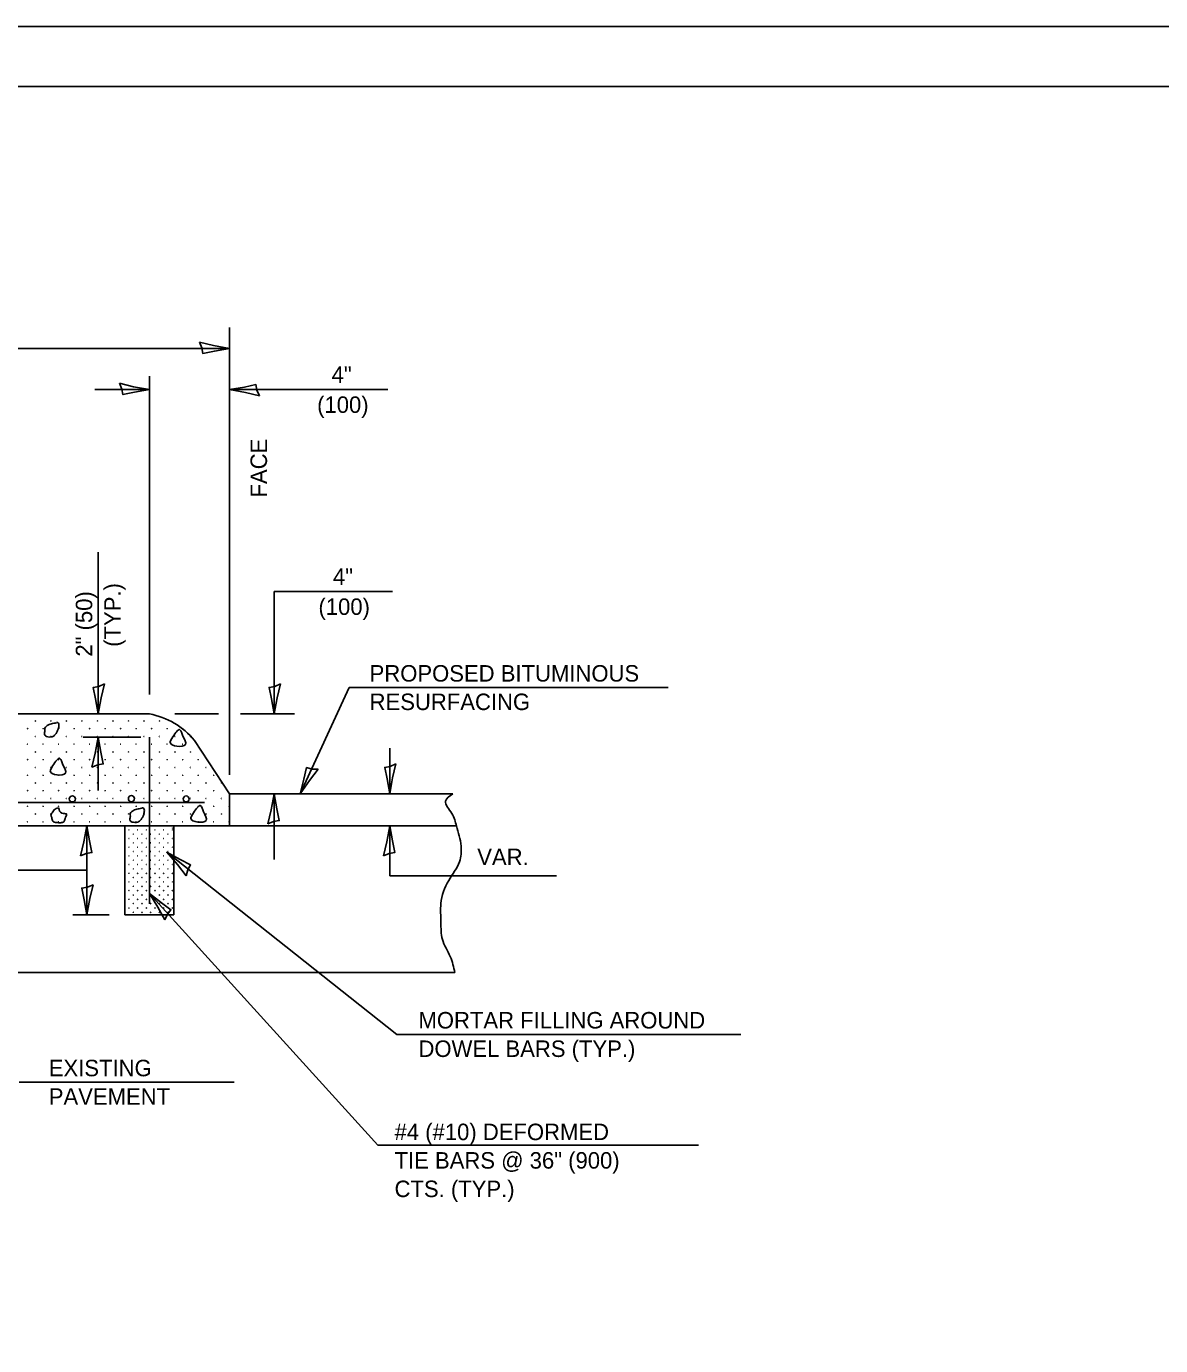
# Model space of a CAD drawing. Extents: x 99619 to 100299, y 99979 to 100419.
# Drawn here: x 99825.8 to 100014.9, y 100199.3 to 100419.3 of the extents above; entities that cross this region are included whole.
import ezdxf

# ---------------------------------------------------------------- set-up
doc = ezdxf.new("R2010")
doc.units = 0
for name, color, linetype in [('Design_PR_Back of Gutter or Curb line', 7, 'Continuous'), ('Design_PR_Roadway Dimensions', 7, 'Continuous'), ('Design_PR_Roadway Notes', 7, 'Continuous'), ('Drainage_PR_Adjustment Items', 7, 'Continuous'), ('Level 11', 7, 'Continuous'), ('Level 27', 7, 'Continuous'), ('Level 29', 7, 'Continuous'), ('Level 43', 7, 'Continuous'), ('Level 45', 7, 'Continuous'), ('Level 49', 7, 'Continuous'), ('Level 54', 7, 'Continuous'), ('ROW_EX_Private Boundary Items', 7, 'Continuous'), ('Sheets_50 Reference Boundary', 7, 'Continuous'), ('Sheets_General Details', 7, 'Continuous'), ('Sheets_Printer Plotting Border', 7, 'Continuous'), ('Stage_Construction Traffic Control', 7, 'Continuous'), ('Topo_EOP', 7, 'Continuous')]:
    doc.layers.add(name, color=color, linetype=linetype)

msp = doc.modelspace()

# ---------------------------------------------------------------- linework, layer by layer
at = {"layer": 'Design_PR_Back of Gutter or Curb line'}
for p, q in [((99719.44, 100304.68), (99846.3, 100304.68)), ((99853.82, 100300.27), (99859.64, 100291.34)), ((99859.64, 100291.34), (99859.64, 100286)), ((99782.87, 100286), (99859.64, 100286))]:
    msp.add_line(p, q, dxfattribs=at)
msp.add_ellipse((99843.93, 100292.01), major_axis=(12.89, 0), ratio=0.999998, start_param=0.695487, end_param=1.385741, dxfattribs=at)
at = {"layer": 'Design_PR_Roadway Notes'}
for p, q in [((99879.59, 100309.07), (99871.42, 100291.34)), ((99879.59, 100309.07), (99932.83, 100309.07)), ((99849.19, 100281.61), (99887.55, 100251.22)), ((99846.3, 100274.75), (99884.4, 100232.77)), ((99887.55, 100251.22), (99944.94, 100251.22)), ((99824.57, 100243.25), (99860.44, 100243.25)), ((99884.4, 100232.77), (99937.86, 100232.77))]:
    msp.add_line(p, q, dxfattribs=at)
for points in [[(99874.46, 100295.44), (99873.42, 100295.47), (99872.52, 100295.72), (99872.07, 100293.79), (99871.42, 100291.34), (99872.98, 100293.56)], [(99852.45, 100277.69), (99852.73, 100278.69), (99853.18, 100279.51), (99851.41, 100280.4), (99849.19, 100281.61), (99850.98, 100279.58)], [(99848.88, 100270.35), (99849.32, 100271.3), (99849.9, 100272.03), (99848.3, 100273.19), (99846.3, 100274.75), (99847.73, 100272.45)]]:
    msp.add_lwpolyline(points, close=True, dxfattribs=at)
at = {"layer": 'Drainage_PR_Adjustment Items'}
for centre in [(99827.29, 100303.51), (99829.87, 100303.51), (99832.46, 100303.51), (99835.04, 100303.51), (99837.63, 100303.51), (99840.22, 100303.51), (99842.8, 100303.51), (99845.39, 100303.51), (99847.98, 100303.51), (99825.99, 100302.21), (99827.29, 100300.92), (99828.58, 100302.21), (99829.87, 100300.92), (99831.16, 100302.21), (99832.46, 100300.92), (99833.75, 100302.21), (99835.04, 100300.92), (99836.34, 100302.21), (99837.63, 100300.92), (99838.92, 100302.21), (99840.22, 100300.92), (99841.51, 100302.21), (99842.8, 100300.92), (99844.1, 100302.21), (99845.39, 100300.92), (99846.68, 100302.21), (99847.98, 100300.92), (99849.27, 100302.21), (99850.56, 100300.92), (99851.86, 100302.21), (99853.15, 100300.92), (99825.99, 100299.63), (99827.29, 100298.33), (99828.58, 100299.63), (99829.87, 100298.33), (99831.16, 100299.63), (99832.46, 100298.33), (99833.75, 100299.63), (99835.04, 100298.33), (99836.34, 100299.63), (99837.63, 100298.33), (99838.92, 100299.63), (99840.22, 100298.33), (99841.51, 100299.63), (99842.8, 100298.33), (99844.1, 100299.63), (99845.39, 100298.33), (99846.68, 100299.63), (99847.98, 100298.33), (99849.27, 100299.63), (99850.56, 100298.33), (99851.86, 100299.63), (99853.15, 100298.33), (99825.99, 100297.04), (99828.58, 100297.04), (99831.16, 100297.04), (99833.75, 100297.04), (99836.34, 100297.04), (99838.92, 100297.04), (99841.51, 100297.04), (99844.1, 100297.04), (99846.68, 100297.04), (99849.27, 100297.04), (99851.86, 100297.04), (99854.44, 100297.04), (99825.99, 100294.45), (99827.29, 100295.75), (99828.58, 100294.45), (99829.87, 100295.75), (99831.16, 100294.45), (99832.46, 100295.75), (99833.75, 100294.45), (99835.04, 100295.75), (99836.34, 100294.45), (99837.63, 100295.75), (99838.92, 100294.45), (99840.22, 100295.75), (99841.51, 100294.45), (99842.8, 100295.75), (99844.1, 100294.45), (99845.39, 100295.75), (99846.68, 100294.45), (99847.98, 100295.75), (99849.27, 100294.45), (99850.56, 100295.75), (99851.86, 100294.45), (99853.15, 100295.75), (99854.44, 100294.45), (99855.73, 100295.75), (99857.03, 100294.45), (99825.99, 100291.87), (99827.29, 100293.16), (99828.58, 100291.87), (99829.87, 100293.16), (99831.16, 100291.87), (99832.46, 100293.16), (99833.75, 100291.87), (99835.04, 100293.16), (99836.34, 100291.87), (99837.63, 100293.16), (99838.92, 100291.87), (99840.22, 100293.16), (99841.51, 100291.87), (99842.8, 100293.16), (99844.1, 100291.87), (99845.39, 100293.16), (99846.68, 100291.87), (99847.98, 100293.16), (99849.27, 100291.87), (99850.56, 100293.16), (99851.86, 100291.87), (99853.15, 100293.16), (99854.44, 100291.87), (99855.73, 100293.16), (99857.03, 100291.87), (99858.32, 100293.16), (99825.99, 100289.28), (99827.29, 100290.57), (99828.58, 100289.28), (99829.87, 100290.57), (99831.16, 100289.28), (99832.46, 100290.57), (99833.75, 100289.28), (99835.04, 100290.57), (99836.34, 100289.28), (99837.63, 100290.57), (99838.92, 100289.28), (99840.22, 100290.57), (99841.51, 100289.28), (99842.8, 100290.57), (99844.1, 100289.28), (99845.39, 100290.57), (99846.68, 100289.28), (99847.98, 100290.57), (99849.27, 100289.28), (99850.56, 100290.57), (99851.86, 100289.28), (99853.15, 100290.57), (99854.44, 100289.28), (99855.73, 100290.57), (99857.03, 100289.28), (99858.32, 100290.57), (99859.61, 100289.28), (99827.29, 100287.99), (99829.87, 100287.99), (99832.46, 100287.99), (99835.04, 100287.99), (99837.63, 100287.99), (99840.22, 100287.99), (99842.8, 100287.99), (99845.39, 100287.99), (99847.98, 100287.99), (99850.56, 100287.99), (99853.15, 100287.99), (99855.73, 100287.99), (99858.32, 100287.99), (99825.99, 100286.69), (99828.58, 100286.69), (99831.16, 100286.69), (99833.75, 100286.69), (99836.34, 100286.69), (99838.92, 100286.69), (99841.51, 100286.69), (99844.1, 100286.69), (99846.68, 100286.69), (99849.27, 100286.69), (99851.86, 100286.69), (99854.44, 100286.69), (99857.03, 100286.69), (99859.61, 100286.69)]:
    msp.add_ellipse(centre, major_axis=(0.0183, 0), ratio=0.999998, dxfattribs=at)
at = {"layer": 'Level 11'}
for points in [[(99830.77, 100303.19), (99829.95, 100303.03), (99829.58, 100302.91), (99829.12, 100302.64), (99828.85, 100302.32), (99828.87, 100301.9), (99828.79, 100301.29), (99828.95, 100301.01), (99829.39, 100300.85), (99829.9, 100300.83), (99830.3, 100300.97), (99830.65, 100301.32), (99830.93, 100301.76), (99831.14, 100302.3), (99831.2, 100302.64), (99831.2, 100303.01), (99830.98, 100303.24), (99830.79, 100303.22)], [(99851.24, 100302.08), (99850.7, 100301.57), (99850.05, 100300.56), (99849.76, 100299.94), (99852.3, 100299.56), (99851.89, 100300.98), (99851.32, 100302.06), (99851.22, 100302.11)], [(99831.23, 100297.3), (99830.7, 100296.79), (99830.05, 100295.78), (99829.76, 100295.16), (99832.3, 100294.78), (99831.89, 100296.2), (99831.32, 100297.28), (99831.22, 100297.33)], [(99854.69, 100289.42), (99854.15, 100288.91), (99853.5, 100287.91), (99853.21, 100287.28), (99855.75, 100286.91), (99855.34, 100288.33), (99854.77, 100289.41), (99854.67, 100289.45)], [(99831.16, 100289.04), (99830.41, 100288.69), (99830.18, 100288.34), (99829.87, 100287.79), (99830.01, 100287.4), (99830.18, 100286.77), (99830.86, 100286.56), (99831.51, 100286.54), (99832.03, 100286.68), (99832.24, 100287.25), (99832.45, 100287.94), (99831.68, 100288.13), (99831.16, 100289)], [(99845.02, 100288.94), (99844.2, 100288.78), (99843.83, 100288.66), (99843.37, 100288.39), (99843.1, 100288.07), (99843.12, 100287.65), (99843.04, 100287.04), (99843.2, 100286.76), (99843.64, 100286.6), (99844.15, 100286.58), (99844.55, 100286.72), (99844.9, 100287.07), (99845.19, 100287.51), (99845.39, 100288.05), (99845.45, 100288.39), (99845.45, 100288.76), (99845.23, 100288.99), (99845.04, 100288.97)]]:
    msp.add_spline(points, degree=3, dxfattribs=at)
at = {"layer": 'Level 27'}
msp.add_spline([(99896.9, 100291.34), (99895.69, 100290.15), (99896.73, 100288.07), (99897.51, 100286), (99898.28, 100282.63), (99898.02, 100280.03), (99896.21, 100276.92), (99894.91, 100273.04), (99894.91, 100269.92), (99895.16, 100267.07), (99896.47, 100264.21), (99897.25, 100261.54)], degree=3, dxfattribs=at)
at = {"layer": 'Level 29'}
for p, q in [((99896.9, 100291.34), (99859.64, 100291.34)), ((99859.64, 100286), (99897.51, 100286))]:
    msp.add_line(p, q, dxfattribs=at)
at = {"layer": 'Level 43'}
for p, q in [((99859.64, 100294.54), (99859.64, 100369.12)), ((99706.1, 100365.63), (99859.64, 100365.63)), ((99846.3, 100307.92), (99846.3, 100361.02)), ((99837.22, 100358.76), (99846.3, 100358.76)), ((99859.64, 100358.76), (99886.06, 100358.76)), ((99837.77, 100304.68), (99837.77, 100331.66)), ((99867.11, 100304.68), (99867.11, 100325.07)), ((99867.11, 100325.07), (99886.83, 100325.07)), ((99850.54, 100304.68), (99857.83, 100304.68)), ((99861.48, 100304.68), (99870.5, 100304.68)), ((99844.89, 100300.78), (99835.25, 100300.78)), ((99837.77, 100291.89), (99837.77, 100300.78)), ((99886.37, 100291.34), (99886.37, 100298.98)), ((99867.11, 100280.38), (99867.11, 100291.34)), ((99835.86, 100271.2), (99835.86, 100286)), ((99886.37, 100277.66), (99886.37, 100286)), ((99835.86, 100278.6), (99807.13, 100278.6)), ((99886.37, 100277.66), (99914.18, 100277.66)), ((99839.61, 100271.2), (99833.53, 100271.2))]:
    msp.add_line(p, q, dxfattribs=at)
for points in [[(99854.64, 100366.68), (99855.05, 100365.72), (99855.2, 100364.79), (99857.14, 100365.2), (99859.64, 100365.63), (99856.97, 100366.12)], [(99841.3, 100359.81), (99841.71, 100358.84), (99841.87, 100357.92), (99843.8, 100358.33), (99846.3, 100358.76), (99843.63, 100359.24)], [(99864.64, 100357.71), (99864.23, 100358.68), (99864.07, 100359.6), (99862.14, 100359.19), (99859.64, 100358.76), (99862.31, 100358.28)], [(99838.81, 100309.68), (99837.85, 100309.27), (99836.93, 100309.11), (99837.33, 100307.18), (99837.77, 100304.68), (99838.25, 100307.34)], [(99868.15, 100309.68), (99867.19, 100309.27), (99866.27, 100309.11), (99866.67, 100307.18), (99867.11, 100304.68), (99867.59, 100307.34)], [(99836.72, 100295.78), (99837.68, 100296.18), (99838.6, 100296.34), (99838.2, 100298.28), (99837.77, 100300.78), (99837.28, 100298.11)], [(99887.42, 100296.34), (99886.46, 100295.93), (99885.54, 100295.77), (99885.94, 100293.84), (99886.37, 100291.34), (99886.86, 100294)], [(99866.06, 100286.34), (99867.02, 100286.75), (99867.94, 100286.9), (99867.54, 100288.84), (99867.11, 100291.34), (99866.62, 100288.67)], [(99834.81, 100281), (99835.77, 100281.41), (99836.7, 100281.56), (99836.29, 100283.5), (99835.86, 100286), (99835.37, 100283.33)], [(99885.33, 100281), (99886.29, 100281.41), (99887.21, 100281.56), (99886.81, 100283.5), (99886.37, 100286), (99885.89, 100283.33)], [(99836.91, 100276.2), (99835.95, 100275.79), (99835.02, 100275.64), (99835.43, 100273.7), (99835.86, 100271.2), (99836.35, 100273.87)]]:
    msp.add_lwpolyline(points, close=True, dxfattribs=at)
at = {"layer": 'Level 45'}
for centre in [(99842.89, 100285.34), (99844.34, 100285.34), (99845.79, 100285.34), (99847.23, 100285.34), (99848.68, 100285.34), (99850.13, 100285.64), (99850.13, 100285.34), (99842.89, 100283.89), (99843.61, 100284.62), (99843.61, 100283.17), (99844.34, 100283.89), (99845.06, 100284.62), (99845.06, 100283.17), (99845.79, 100283.89), (99846.51, 100284.62), (99846.51, 100283.17), (99847.23, 100283.89), (99847.96, 100284.62), (99847.96, 100283.17), (99848.68, 100283.89), (99849.4, 100284.62), (99849.4, 100283.17), (99850.13, 100283.89), (99842.89, 100282.45), (99842.89, 100281), (99843.61, 100281.72), (99844.34, 100282.45), (99844.34, 100281), (99845.06, 100281.72), (99845.79, 100282.45), (99845.79, 100281), (99846.51, 100281.72), (99847.23, 100282.45), (99847.23, 100281), (99847.96, 100281.72), (99848.68, 100282.45), (99848.68, 100281), (99849.4, 100281.72), (99850.13, 100282.45), (99850.13, 100281), (99842.89, 100279.55), (99843.61, 100280.28), (99843.61, 100278.83), (99844.34, 100279.55), (99845.06, 100280.28), (99845.06, 100278.83), (99845.79, 100279.55), (99846.51, 100280.28), (99846.51, 100278.83), (99847.23, 100279.55), (99847.96, 100280.28), (99847.96, 100278.83), (99848.68, 100279.55), (99849.4, 100280.28), (99849.4, 100278.83), (99850.13, 100279.55), (99842.89, 100278.1), (99842.89, 100276.66), (99843.61, 100277.38), (99844.34, 100278.1), (99844.34, 100276.66), (99845.06, 100277.38), (99845.79, 100278.1), (99845.79, 100276.66), (99846.51, 100277.38), (99847.23, 100278.1), (99847.23, 100276.66), (99847.96, 100277.38), (99848.68, 100278.1), (99848.68, 100276.66), (99849.4, 100277.38), (99850.13, 100278.1), (99850.13, 100276.66), (99842.89, 100275.21), (99843.61, 100275.93), (99843.61, 100274.48), (99844.34, 100275.21), (99845.06, 100275.93), (99845.06, 100274.48), (99845.79, 100275.21), (99846.51, 100275.93), (99846.51, 100274.48), (99847.23, 100275.21), (99847.96, 100275.93), (99847.96, 100274.48), (99848.68, 100275.21), (99849.4, 100275.93), (99849.4, 100274.48), (99850.13, 100275.21), (99842.89, 100273.76), (99842.89, 100272.31), (99843.61, 100273.04), (99844.34, 100273.76), (99844.34, 100272.31), (99845.06, 100273.04), (99845.79, 100273.76), (99845.79, 100272.31), (99846.51, 100273.04), (99847.23, 100273.76), (99847.23, 100272.31), (99847.96, 100273.04), (99848.68, 100273.76), (99848.68, 100272.31), (99849.4, 100273.04), (99850.13, 100273.76), (99850.13, 100272.31), (99843.61, 100271.59), (99845.06, 100271.59), (99846.51, 100271.59), (99847.96, 100271.59), (99849.4, 100271.59)]:
    msp.add_circle(centre, 0.0102, dxfattribs=at)
at = {"layer": 'Level 49'}
msp.add_line((99846.3, 100300.78), (99846.3, 100273), dxfattribs=at)
at = {"layer": 'Level 54'}
for p, q in [((99842.2, 100286), (99842.2, 100271.2)), ((99850.39, 100286), (99850.39, 100271.2)), ((99842.2, 100271.2), (99850.39, 100271.2))]:
    msp.add_line(p, q, dxfattribs=at)
at = {"layer": 'ROW_EX_Private Boundary Items'}
for centre in [(99833.45, 100290.51), (99843.3, 100290.55), (99852.43, 100290.5)]:
    msp.add_circle(centre, 0.507, dxfattribs=at)
at = {"layer": 'Sheets_50 Reference Boundary'}
msp.add_lwpolyline([(99659.06, 100409.33), (100289.06, 100409.33), (100289.06, 100009.33), (99659.06, 100009.33)], close=True, dxfattribs=at)
at = {"layer": 'Sheets_General Details'}
msp.add_line((100299.06, 100419.33), (99619.06, 100419.33), dxfattribs=at)
msp.add_lwpolyline([(99659.06, 100409.33), (100289.06, 100409.33), (100289.06, 99989.33), (99659.06, 99989.33)], close=True, dxfattribs=at)
at = {"layer": 'Sheets_Printer Plotting Border'}
msp.add_lwpolyline([(99619.06, 99979.33), (100299.06, 99979.33), (100299.06, 100419.33), (99619.06, 100419.33)], close=True, dxfattribs=at)
at = {"layer": 'Stage_Construction Traffic Control'}
msp.add_line((99821.25, 100289.89), (99855.49, 100289.89), dxfattribs=at)
at = {"layer": 'Topo_EOP'}
msp.add_line((99677.99, 100261.54), (99897.25, 100261.54), dxfattribs=at)

# ---------------------------------------------------------------- texts
at = {"layer": 'Design_PR_Roadway Dimensions'}
for s, p in [('4"', (99876.68, 100359.89)), ('(100)', (99874.27, 100354.88)), ('4"', (99876.9, 100326.2)), ('(100)', (99874.49, 100321.19)), ('VAR.', (99900.97, 100279.46))]:
    msp.add_text(s, height=2.75, dxfattribs=at).set_placement(p)
for s, p in [('2" (50)', (99836.77, 100314.23)), ('(TYP.)', (99841.52, 100315.87))]:
    msp.add_text(s, height=2.75, rotation=90, dxfattribs=at).set_placement(p)
at = {"layer": 'Design_PR_Roadway Notes'}
msp.add_text('FACE', height=2.75, rotation=90, dxfattribs=at).set_placement((99865.91, 100340.77))
for s, p in [('PROPOSED BITUMINOUS', (99883.02, 100310.07)), ('RESURFACING', (99883.02, 100305.32)), ('MORTAR FILLING AROUND', (99891.17, 100252.22)), ('DOWEL BARS (TYP.)', (99891.17, 100247.47)), ('EXISTING', (99829.52, 100244.25)), ('PAVEMENT', (99829.52, 100239.5)), ('#4 (#10) DEFORMED', (99887.18, 100233.6)), ('TIE BARS @ 36" (900)', (99887.18, 100228.85)), ('CTS. (TYP.)', (99887.18, 100224.1))]:
    msp.add_text(s, height=2.75, dxfattribs=at).set_placement(p)

doc.saveas('drawing.dxf')
